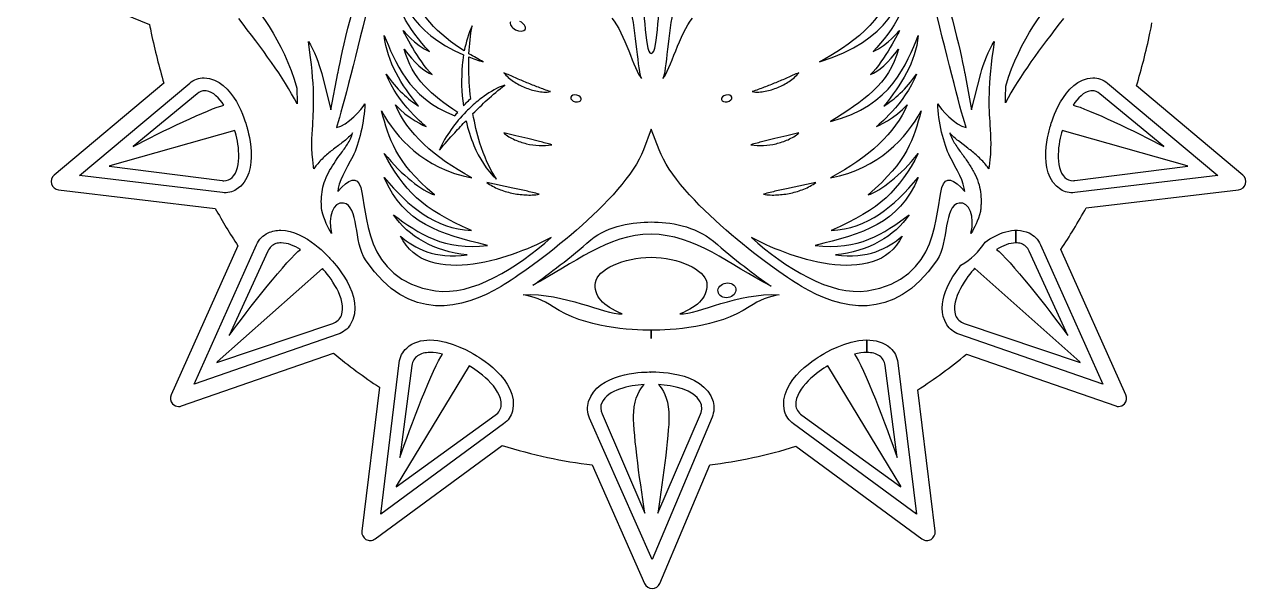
# Model space of a CAD drawing. Extents: x 5 to 105, y 2 to 136.
# Drawn here: x 5.2 to 102.3, y 2.2 to 47 of the extents above; entities that cross this region are included whole.
import ezdxf

# ---------------------------------------------------------------- set-up
doc = ezdxf.new("R2010")
doc.units = 0
doc.layers.get('0').update_dxf_attribs({"linetype": 'CONTINUOUS'})

msp = doc.modelspace()

# ---------------------------------------------------------------- linework, layer by layer
at = {"color": 7}
for points in [[(5.19327, 51.085435), (15.13402, 46.993825)], [(28.81457, 43.105715), (29.55096, 40.233264), (30.09878, 43.147445)], [(79.91243, 43.147745), (80.46024, 40.233264), (81.19664, 43.105865)], [(16.26897, 42.351115), (7.54542, 35.03889)], [(20.92121, 33.65962), (9.55776, 35.00858), (18.32439, 42.356955)], [(91.24737, 42.357005), (100.01369, 35.00873), (88.65055, 33.65972)], [(102.02615, 35.03918), (93.56835, 42.128725)], [(18.917813, 41.506745), (13.830333, 37.31479)], [(19.533373, 41.745015), (19.533373, 41.744685)], [(95.741133, 37.31479), (90.653663, 41.506745)], [(40.740073, 40.514764), (40.739763, 40.516764)], [(21.920553, 38.57836), (11.970953, 35.78277)], [(45.185963, 37.94021), (44.240943, 38.16335), (43.277373, 38.38812)], [(46.132483, 37.71144), (45.185963, 37.94021)], [(55.62106, 37.05811), (55.0055, 38.68958), (54.38994, 37.05811)], [(66.736923, 38.38812), (65.773363, 38.16335), (64.828333, 37.94021), (63.881813, 37.71155)], [(97.638353, 35.75151), (97.600553, 35.78271), (87.651123, 38.5786)], [(80.15944, 37.18972), (79.41093, 37.75338)], [(95.741133, 37.31461), (95.741133, 37.31479)], [(11.970953, 35.78277), (11.933153, 35.75157), (20.905853, 34.60973)], [(88.665823, 34.60997), (97.638353, 35.75151)], [(44.014073, 34.01864), (41.928713, 34.4673)], [(68.085293, 34.46732), (66.000083, 34.01865)], [(7.89044, 33.88121), (20.35908, 32.40109)], [(89.56618, 32.44325), (101.68113, 33.8815)], [(81.16613, 32.14546), (81.16713, 32.14516)], [(22.15446, 29.4377), (16.84729, 17.60482)], [(30.12692, 22.42358), (18.6712, 18.4561), (23.63081, 29.51383)], [(50.20227, 29.91298), (50.20255, 29.91298)], [(59.94246, 29.79259), (59.94846, 29.79259)], [(85.94081, 29.51383), (90.90027, 18.45622), (79.4444, 22.42355)], [(92.72426, 17.6051), (87.54902, 29.14382)], [(24.536353, 29.00298), (21.460803, 22.29779)], [(32.35353, 28.23063), (32.29823, 28.31183)], [(77.71262, 28.31183), (77.65732, 28.23063)], [(88.110663, 22.29777), (85.035123, 29.00311)], [(28.867013, 27.63047), (20.505163, 20.21406)], [(89.089643, 20.16351), (89.066443, 20.21401), (80.704213, 27.63016)], [(20.505163, 20.21406), (20.481963, 20.16356), (29.692603, 23.26692)], [(55.00707, 22.06372), (54.98737, 22.72175)], [(55.00651, 22.72175), (55.00707, 22.06372)], [(79.879523, 23.2665), (89.089643, 20.16351)], [(72.1338, 21.95842), (72.1338, 20.9639)], [(72.1338, 20.9639), (72.1338, 21.95842)], [(17.6631, 16.71374), (29.76399, 20.90465)], [(80.04265, 20.82374), (91.90875, 16.71403)], [(43.27301, 15.29947), (33.50245, 8.12245), (34.97108, 20.15199)], [(40.530453, 19.90084), (34.734643, 10.34374)], [(35.987133, 19.9317), (35.031503, 12.61694)], [(74.60052, 20.15212), (76.06913, 8.12242), (66.29859, 15.29931)], [(66.962903, 15.97664), (74.844313, 10.28886), (74.837313, 10.34406), (69.041403, 19.90121)], [(69.034403, 19.89721), (69.034353, 19.89701)], [(74.53995, 12.61707), (73.58431, 19.93184)], [(33.40739, 18.20283), (32.01161, 6.76984)], [(77.56038, 6.76999), (76.18869, 18.00587)], [(34.734643, 10.34374), (34.727643, 10.28854), (42.609063, 15.97632)], [(59.83212, 15.83502), (55.06364, 4.53917), (50.10698, 15.74916)], [(51.093193, 16.07998), (54.491473, 8.21591)], [(55.516753, 8.21157), (58.914583, 16.07474)], [(33.05429, 6.1598), (43.16673, 13.58792)], [(66.50531, 13.51449), (76.5177, 6.15995)], [(50.3122, 12.03063), (54.47575, 2.61406)], [(55.68414, 2.62423), (59.6585, 12.03901)], [(55.07754, 2.22208), (55.08354, 2.22208)]]:
    msp.add_lwpolyline(points, dxfattribs=at)
for points in [[(44.977033, 46.616205), (44.977033, 46.616205)], [(44.049813, 42.485145), (44.049813, 42.485145)], [(64.896383, 42.380705), (64.896383, 42.380705)], [(48.604733, 41.222745), (48.604733, 41.222745)], [(60.935183, 41.396975), (60.935183, 41.396975)], [(39.392413, 38.41363), (39.392413, 38.41363)], [(64.922853, 37.53997), (64.922853, 37.53997)], [(42.884793, 33.93519), (42.884793, 33.93519)], [(35.081093, 30.20386), (35.081093, 30.20386)], [(83.970463, 29.66381), (83.970463, 30.62513), (83.970463, 30.62513)], [(25.601313, 29.66385), (25.601313, 29.66385)], [(82.451153, 29.14067), (82.451153, 29.14067)], [(60.93055, 26.47372), (60.93055, 26.47372)], [(35.987133, 19.9317), (35.987133, 19.9317)], [(55.575833, 18.41613), (55.575833, 18.41613)], [(53.609563, 16.2409), (53.609563, 16.2409)]]:
    msp.add_lwpolyline(points, close=True, dxfattribs=at)
for points in [[(30.09878, 43.147445), (30.10778, 43.196645), (31.03602, 48.087315), (32.41968, 51.493515)], [(77.59168, 51.493665), (78.97549, 48.087465), (79.90331, 43.196795), (79.91243, 43.147745)], [(37.377083, 44.858815), (35.759373, 46.558785), (34.306313, 48.834365), (34.676463, 50.863345)], [(34.676463, 50.863345), (35.009513, 49.246985), (35.822183, 46.387685), (40.088613, 44.592615)], [(40.144343, 44.909815), (38.183713, 46.152145), (36.244463, 47.875145), (35.786683, 50.534335)], [(68.373473, 44.036275), (74.007863, 45.736235), (74.967543, 49.067525), (75.337693, 50.863345)], [(74.227263, 50.534335), (73.651483, 47.189295), (70.731473, 45.324975), (68.373473, 44.036275)], [(75.337693, 50.863345), (75.707833, 48.834365), (74.254633, 46.558785), (72.637073, 44.858815)], [(22.26853, 50.027565), (23.54213, 48.398485), (25.76821, 45.835605), (26.83258, 41.938715)], [(54.019883, 49.759655), (54.554533, 49.245495), (54.390023, 44.701035), (55.006923, 44.701035)], [(55.006923, 44.701035), (55.623823, 44.701035), (55.459323, 49.245495), (55.993973, 49.759655)], [(83.188, 42.113915), (84.27046, 45.911945), (86.4475, 48.423385), (87.7018, 50.027635)], [(32.469163, 48.340845), (31.440983, 44.228155), (30.268793, 39.53968), (29.980903, 38.82003)], [(54.225663, 42.706455), (53.965143, 43.241105), (53.804523, 46.523635), (53.375763, 48.258595)], [(56.782413, 48.258445), (56.353643, 46.523485), (56.192873, 43.240955), (55.932503, 42.706305)], [(80.032593, 38.82003), (79.744703, 39.53983), (78.572513, 44.228155), (77.544333, 48.340845)], [(15.13402, 46.993825), (15.17572, 46.767255), (15.21972, 46.539785), (15.26891, 46.310525)], [(26.85788, 40.698324), (25.76376, 42.850535), (24.06454, 45.072295), (22.21712, 47.486665)], [(40.776803, 46.887645), (40.473213, 46.265055), (40.274453, 45.594615), (40.144343, 44.909815)], [(40.518973, 44.677555), (40.552473, 45.413355), (40.628593, 46.149605), (40.776803, 46.887645)], [(43.815763, 47.220725), (43.721363, 47.039465), (43.904863, 46.757105), (44.225543, 46.590205)], [(44.225543, 46.590205), (44.546173, 46.423305), (44.882673, 46.434975), (44.977033, 46.616205)], [(44.977033, 46.616205), (45.071433, 46.797465), (44.887933, 47.079815), (44.567263, 47.246725)], [(51.881423, 47.504555), (52.876703, 46.301995), (53.649883, 43.391855), (54.225663, 42.706455)], [(55.932503, 42.706305), (56.508283, 43.391705), (57.281473, 46.301855), (58.276743, 47.504405)], [(87.75338, 47.486585), (85.9284, 45.101675), (84.24832, 42.904595), (83.153, 40.776914)], [(94.63332, 46.310805), (94.69332, 46.589725), (94.74593, 46.866255), (94.79468, 47.141125)], [(15.26891, 46.310525), (15.56263, 44.942865), (15.89838, 43.625305), (16.26897, 42.351115)], [(28.09821, 39.02069), (28.19391, 40.446674), (28.30085, 42.040155), (27.75663, 45.652005)], [(27.75663, 45.652005), (28.202, 44.951195), (28.60206, 43.931245), (28.81457, 43.105715)], [(36.520293, 40.526724), (35.149343, 42.212935), (34.014093, 43.981395), (33.790063, 46.133755)], [(33.790063, 46.133755), (34.623073, 44.114345), (35.638833, 41.222155), (39.393043, 39.74008)], [(35.293363, 46.517655), (35.293363, 46.572555), (36.184393, 45.366095), (37.377083, 44.858815)], [(37.582713, 43.021865), (36.486043, 44.146055), (35.293363, 46.462765), (35.293363, 46.517655)], [(69.237143, 39.29307), (74.145013, 40.554244), (75.296563, 43.885525), (76.223943, 46.133905)], [(74.720783, 46.517655), (74.720783, 46.462755), (73.528103, 44.146055), (72.431433, 43.021865)], [(72.637073, 44.858815), (73.829753, 45.366095), (74.720783, 46.572385), (74.720783, 46.517655)], [(76.223943, 46.133905), (75.999913, 43.981535), (74.864653, 42.213085), (73.493703, 40.526884)], [(81.19664, 43.105865), (81.40856, 43.932745), (81.80906, 44.954785), (82.25532, 45.655595)], [(82.25532, 45.655595), (81.71035, 42.041355), (81.81743, 40.447574), (81.91315, 39.02114)], [(93.56835, 42.128725), (93.96512, 43.471555), (94.32255, 44.863445), (94.63332, 46.310805)], [(39.624853, 40.027074), (37.584513, 41.359285), (35.978613, 42.686415), (35.375623, 45.051745)], [(35.375623, 45.051745), (36.143273, 43.981535), (36.965813, 43.268625), (37.582713, 43.021865)], [(41.640463, 44.036275), (41.276453, 44.235185), (40.899133, 44.447995), (40.518973, 44.677555)], [(74.638533, 45.051745), (73.925613, 42.256005), (71.814533, 40.910775), (69.237143, 39.29307)], [(72.431433, 43.021865), (73.048343, 43.268625), (73.870883, 43.981535), (74.638533, 45.051745)], [(39.986023, 43.767685), (39.890623, 42.691795), (39.921723, 41.604855), (40.071523, 40.533754)], [(40.088613, 44.592615), (40.045113, 44.318485), (40.011313, 44.042855), (39.986023, 43.767685)], [(40.496853, 43.744495), (40.497303, 43.970925), (40.501853, 44.197345), (40.508953, 44.423915)], [(40.661213, 41.126435), (40.558473, 41.994145), (40.498803, 42.867975), (40.496853, 43.744495)], [(40.508953, 44.423915), (40.864283, 44.287525), (41.239213, 44.157265), (41.640463, 44.036275)], [(18.32439, 42.356955), (18.65505, 42.634225), (19.06497, 42.779135), (19.47609, 42.769125)], [(19.47609, 42.769125), (21.84321, 42.703625), (22.8138, 39.04331), (22.82696, 38.99202)], [(37.116703, 38.89525), (37.116703, 38.89525), (34.854723, 40.677474), (33.936173, 43.062845)], [(33.936173, 43.062845), (34.758713, 41.870155), (35.684143, 41.061375), (36.520293, 40.526724)], [(44.205503, 42.767195), (43.900413, 42.898955), (43.598913, 43.039085), (43.277373, 43.172335)], [(43.277373, 43.172335), (43.496173, 42.901795), (43.765213, 42.680305), (44.049813, 42.485145)], [(45.117923, 42.380605), (44.812683, 42.505335), (44.508643, 42.632745), (44.205503, 42.767195)], [(65.808953, 42.767455), (65.505663, 42.632855), (65.201473, 42.505435), (64.896383, 42.380705)], [(66.737073, 43.172585), (66.415683, 43.039345), (66.114183, 42.899205), (65.808953, 42.767455)], [(65.964633, 42.485245), (66.249083, 42.680415), (66.518273, 42.901905), (66.737073, 43.172585)], [(76.077823, 43.062995), (75.159273, 40.677624), (72.897293, 38.89541), (72.897293, 38.89541)], [(73.493703, 40.526884), (74.330003, 41.061525), (75.255283, 41.870305), (76.077823, 43.062995)], [(86.74465, 38.99192), (86.75365, 39.02902), (87.72392, 42.703515), (90.09552, 42.769175)], [(90.09552, 42.769175), (90.5062, 42.779175), (90.91656, 42.634275), (91.24737, 42.357005)], [(26.83258, 41.938715), (26.85548, 41.475255), (26.86178, 41.067725), (26.85788, 40.698324)], [(43.368303, 42.185565), (42.772933, 41.991595), (42.223623, 41.671855), (41.714853, 41.309185)], [(41.955183, 41.010235), (42.405933, 41.418515), (42.869243, 41.810935), (43.368303, 42.185565)], [(44.049813, 42.485115), (44.335753, 42.291295), (44.643083, 42.131125), (44.961783, 42.000265)], [(44.961783, 42.000265), (45.280483, 41.869405), (45.611443, 41.767865), (45.950923, 41.703255)], [(46.038563, 42.014495), (45.729133, 42.133395), (45.423003, 42.256025), (45.117923, 42.380605)], [(46.987323, 41.678155), (46.655763, 41.774655), (46.349333, 41.896205), (46.038563, 42.014495)], [(63.975733, 42.014625), (63.664973, 41.896335), (63.358533, 41.774745), (63.026973, 41.678285)], [(64.896383, 42.380735), (64.591143, 42.256155), (64.285013, 42.133375), (63.975733, 42.014625)], [(64.063373, 41.703385), (64.402863, 41.768185), (64.733823, 41.869535), (65.052663, 42.000395)], [(65.052663, 42.000395), (65.371363, 42.131255), (65.678543, 42.291275), (65.964633, 42.485245)], [(83.153, 40.776914), (83.15, 41.172025), (83.159, 41.610215), (83.188, 42.113915)], [(19.533373, 41.744685), (19.325643, 41.744685), (19.101313, 41.657985), (18.917813, 41.506745)], [(19.647183, 41.736015), (19.610083, 41.742015), (19.571783, 41.745015), (19.533373, 41.745015)], [(21.045793, 40.598364), (20.669523, 41.173995), (20.192303, 41.650765), (19.647183, 41.736015)], [(40.294213, 40.769904), (40.413853, 40.891194), (40.536483, 41.009935), (40.661213, 41.126435)], [(41.714853, 41.309185), (41.371923, 41.066465), (41.048743, 40.798164), (40.740073, 40.514764)], [(40.833683, 39.92777), (41.200243, 40.296414), (41.572323, 40.658334), (41.955183, 41.010235)], [(45.950923, 41.703255), (46.289063, 41.644155), (46.643353, 41.602165), (46.987323, 41.678155)], [(48.604733, 41.222745), (48.573533, 41.077085), (48.735293, 40.918855), (48.966053, 40.869354)], [(49.079113, 41.397125), (48.848203, 41.446525), (48.635843, 41.368425), (48.604733, 41.222745)], [(48.966053, 40.869354), (49.196813, 40.819854), (49.409173, 40.897854), (49.440433, 41.043735)], [(49.440433, 41.043735), (49.471633, 41.189395), (49.309873, 41.347625), (49.079113, 41.397125)], [(60.935183, 41.396975), (60.704423, 41.347475), (60.542613, 41.189395), (60.573863, 41.043585)], [(60.573863, 41.043585), (60.605063, 40.897914), (60.817483, 40.819854), (61.048253, 40.869204)], [(61.409563, 41.222595), (61.378363, 41.368415), (61.165943, 41.446475), (60.935183, 41.396975)], [(61.048253, 40.869204), (61.279003, 40.918604), (61.440823, 41.076785), (61.409563, 41.222595)], [(63.026973, 41.678285), (63.370953, 41.602285), (63.725383, 41.644185), (64.063373, 41.703385)], [(89.924293, 41.735685), (89.365563, 41.648385), (88.893423, 41.162905), (88.527623, 40.597744)], [(90.038253, 41.744685), (89.999653, 41.744685), (89.961353, 41.741685), (89.924293, 41.735685)], [(90.653663, 41.506745), (90.470163, 41.657945), (90.245833, 41.744685), (90.038253, 41.744685)], [(13.830333, 37.31479), (15.955483, 38.44705), (19.920113, 40.332464), (21.045793, 40.598364)], [(29.980903, 38.82003), (30.865203, 38.98454), (32.016613, 40.280114), (32.242883, 40.691384)], [(32.242883, 40.691384), (32.201783, 39.33419), (31.790493, 37.50397), (31.276483, 36.51692)], [(37.774733, 33.47338), (34.566843, 36.22889), (34.217333, 37.91509), (33.559153, 40.135944)], [(33.559153, 40.135944), (34.751833, 38.01798), (36.869943, 35.57085), (40.756363, 34.83057)], [(40.756363, 34.83057), (37.733613, 36.45501), (35.601743, 38.38124), (34.676463, 40.622594)], [(34.676463, 40.622594), (35.567493, 39.55329), (37.116703, 38.89525), (37.116703, 38.89525)], [(40.294663, 40.087274), (39.858123, 39.6413), (39.455233, 39.16364), (39.093163, 38.65605)], [(39.393043, 39.74008), (39.468743, 39.83698), (39.546193, 39.9324), (39.624853, 40.027074)], [(40.071523, 40.533754), (40.145223, 40.613054), (40.218533, 40.692584), (40.294213, 40.769904)], [(40.713863, 40.491064), (40.571193, 40.359314), (40.430753, 40.225314), (40.294663, 40.087274)], [(40.739763, 40.516764), (40.730763, 40.507764), (40.722463, 40.499764), (40.713863, 40.491064)], [(41.393013, 37.57351), (41.148343, 38.34311), (40.970673, 39.132), (40.833683, 39.92777)], [(75.337533, 40.622744), (74.412113, 38.38139), (72.280393, 36.45516), (69.257633, 34.83072)], [(69.257633, 34.83072), (73.144203, 35.571), (75.262163, 38.01813), (76.454843, 40.136094)], [(76.454843, 40.136094), (75.796813, 37.91524), (75.447313, 36.22903), (72.239263, 33.47353)], [(72.897293, 38.89541), (72.897293, 38.89541), (74.446353, 39.55343), (75.337533, 40.622744)], [(78.737023, 36.51692), (78.222853, 37.50397), (77.811593, 39.33419), (77.770613, 40.691384)], [(77.770613, 40.691384), (77.996733, 40.280114), (79.148283, 38.98454), (80.032593, 38.82003)], [(88.527623, 40.597744), (89.655993, 40.330044), (93.617193, 38.44628), (95.741133, 37.31461)], [(22.84206, 38.94152), (22.85476, 38.90422), (24.08454, 35.20973), (22.02969, 33.89487)], [(22.82696, 38.99202), (22.83096, 38.97532), (22.83696, 38.95782), (22.84206, 38.94152)], [(28.15801, 35.73876), (27.97436, 37.17506), (28.03179, 38.03035), (28.09821, 39.02069)], [(39.392453, 38.4137), (39.688563, 38.73389), (39.986023, 39.05094), (40.285873, 39.36515)], [(40.285873, 39.36515), (40.438713, 38.69351), (40.643603, 38.03339), (40.911003, 37.39674)], [(81.91315, 39.02114), (81.97975, 38.0308), (82.03698, 37.17521), (81.85315, 35.73906)], [(87.54192, 33.89497), (85.48961, 35.20819), (86.71399, 38.89525), (86.72955, 38.94132)], [(86.72955, 38.94132), (86.73555, 38.95782), (86.74035, 38.97512), (86.74465, 38.99192)], [(21.697583, 34.84764), (22.528493, 35.65133), (22.200673, 37.73864), (21.923553, 38.56746)], [(21.923553, 38.56746), (21.922553, 38.57146), (21.921553, 38.57446), (21.920553, 38.57836)], [(31.27516, 38.38853), (31.0788, 38.13803), (30.84774, 37.94077), (30.60217, 37.75129)], [(30.86658, 37.51335), (31.03468, 37.78598), (31.20547, 38.07402), (31.27516, 38.38853)], [(39.093163, 38.65605), (38.731693, 38.15057), (38.395653, 37.61666), (38.172513, 37.03072)], [(38.172513, 37.03072), (38.571073, 37.50928), (38.981143, 37.96093), (39.392413, 38.41363)], [(43.277373, 38.38812), (43.532363, 38.16185), (43.831163, 37.99675), (44.137453, 37.85811)], [(65.876853, 37.85811), (66.183133, 37.99675), (66.481943, 38.16185), (66.736923, 38.38812)], [(79.41093, 37.75338), (79.16477, 37.94241), (78.93356, 38.13907), (78.73585, 38.38868)], [(78.73585, 38.38868), (78.80705, 38.07492), (78.97798, 37.78763), (79.14667, 37.51544)], [(87.648123, 38.5677), (87.365913, 37.70314), (87.047063, 35.64769), (87.874093, 34.84788)], [(87.651123, 38.5786), (87.650123, 38.5746), (87.649123, 38.5716), (87.648123, 38.5677)], [(29.8592, 37.18209), (29.60989, 36.98812), (29.35551, 36.79131), (29.11278, 36.57236)], [(30.60217, 37.75129), (30.35392, 37.56614), (30.11074, 37.37426), (29.8592, 37.18209)], [(30.32625, 36.72805), (30.50556, 36.98423), (30.69834, 37.23638), (30.86658, 37.51335)], [(40.911003, 37.39674), (41.329453, 36.39967), (41.902983, 35.44164), (42.696513, 34.71407)], [(42.696513, 34.71407), (42.117143, 35.61572), (41.709913, 36.58078), (41.393013, 37.57351)], [(54.38994, 37.05811), (52.89621, 33.09976), (45.46286, 27.63974), (43.06912, 26.20344)], [(44.137453, 37.85811), (44.445533, 37.72217), (44.765723, 37.61703), (45.091443, 37.54001)], [(45.091443, 37.54001), (45.417323, 37.46331), (45.749023, 37.41304), (46.083433, 37.3918)], [(46.083433, 37.3918), (46.417083, 37.3743), (46.757763, 37.3749), (47.090213, 37.4557)], [(47.090213, 37.4557), (46.764043, 37.5472), (46.449533, 37.63083), (46.132483, 37.71144)], [(66.94174, 26.20344), (64.54815, 27.63974), (57.11479, 33.09976), (55.62106, 37.05811)], [(63.881813, 37.71155), (63.564763, 37.63095), (63.250413, 37.54734), (62.924083, 37.45581)], [(62.924083, 37.45581), (63.256543, 37.37501), (63.597223, 37.37451), (63.930873, 37.39191)], [(63.930873, 37.39191), (64.265273, 37.41301), (64.596983, 37.46321), (64.922853, 37.53997)], [(64.922853, 37.54001), (65.248583, 37.61701), (65.568773, 37.72201), (65.876853, 37.85811)], [(79.14667, 37.51544), (79.31447, 37.23832), (79.51113, 36.98992), (79.69254, 36.73568)], [(80.90122, 36.5752), (80.65925, 36.7949), (80.4077, 36.9947), (80.15944, 37.18972)], [(29.11278, 36.57236), (28.87305, 36.35117), (28.63646, 36.11593), (28.41826, 35.85406)], [(29.34534, 35.22475), (29.6078, 35.73083), (29.9588, 36.2242), (30.32625, 36.72805)], [(31.276483, 36.51692), (30.762323, 35.52988), (30.104433, 34.41945), (30.104433, 33.74078)], [(40.715393, 30.63562), (36.787843, 32.34246), (35.316693, 33.86416), (33.790213, 36.76354)], [(33.790213, 36.76354), (35.204383, 35.01557), (36.787693, 33.78176), (37.774733, 33.47338)], [(76.223793, 36.76369), (74.697303, 33.86416), (73.226303, 32.34246), (69.298613, 30.63577)], [(72.239263, 33.47353), (73.226303, 33.78206), (74.809773, 35.01587), (76.223793, 36.76369)], [(79.909213, 33.74078), (79.909213, 34.41945), (79.251183, 35.52988), (78.737023, 36.51692)], [(79.69254, 36.73568), (79.87679, 36.48368), (80.05147, 36.23004), (80.21687, 35.97954)], [(80.21687, 35.97954), (80.38542, 35.73173), (80.53646, 35.47914), (80.66777, 35.22639)], [(81.595, 35.85586), (81.3771, 36.11802), (81.14066, 36.35372), (80.90122, 36.5752)], [(7.54542, 35.03889), (7.34413, 34.8702), (7.26247, 34.59816), (7.33739, 34.34661)], [(28.18361, 35.54658), (28.17461, 35.61108), (28.16641, 35.6731), (28.15801, 35.73876)], [(28.41826, 35.85406), (28.33746, 35.75526), (28.25958, 35.65202), (28.18361, 35.54658)], [(28.8394, 33.70485), (28.9139, 34.20794), (29.0739, 34.72255), (29.34534, 35.22475)], [(30.104433, 33.74078), (30.968103, 34.76895), (31.625383, 35.01108), (31.914023, 34.04931)], [(78.099623, 34.04931), (78.388263, 35.01123), (79.045543, 34.7691), (79.909213, 33.74078)], [(80.66777, 35.22639), (80.93801, 34.72315), (81.09714, 34.20764), (81.16773, 33.70424)], [(81.82785, 35.54943), (81.75245, 35.65456), (81.67516, 35.7573), (81.595, 35.85586)], [(81.85315, 35.73906), (81.84515, 35.67416), (81.83625, 35.61299), (81.82785, 35.54943)], [(102.23402, 34.34691), (102.30912, 34.59846), (102.22702, 34.87049), (102.02615, 35.03918)], [(7.33739, 34.34661), (7.41249, 34.09507), (7.62977, 33.91202), (7.89044, 33.88121)], [(20.905853, 34.60973), (20.951653, 34.60373), (20.998153, 34.60073), (21.044043, 34.60073)], [(21.044043, 34.60073), (21.297233, 34.60073), (21.535463, 34.69073), (21.697583, 34.84764)], [(31.914023, 34.04931), (32.469313, 32.19859), (32.029923, 26.73903), (37.856933, 25.86505)], [(41.990323, 29.46358), (38.227283, 30.38901), (35.353183, 31.15876), (33.790213, 34.85121)], [(33.790213, 34.85121), (35.759523, 32.52761), (37.754253, 30.82077), (40.715393, 30.63562)], [(41.928713, 34.4673), (42.217643, 34.23848), (42.547253, 34.07143), (42.884793, 33.93519)], [(45.049873, 33.78923), (44.703653, 33.86803), (44.359243, 33.94596), (44.014073, 34.01864)], [(66.000083, 34.01865), (65.654913, 33.94595), (65.310493, 33.86805), (64.964283, 33.78924)], [(67.129203, 33.93521), (67.466743, 34.07145), (67.796503, 34.23865), (68.085293, 34.46732)], [(76.223793, 34.85136), (74.660813, 31.1589), (71.786863, 30.38916), (68.023673, 29.46373)], [(69.298613, 30.63577), (72.259753, 30.82092), (74.254483, 32.52761), (76.223793, 34.85136)], [(72.156853, 25.86505), (77.983723, 26.73903), (77.544483, 32.19859), (78.099623, 34.04931)], [(87.874093, 34.84788), (88.036353, 34.691), (88.274593, 34.60097), (88.527633, 34.60097)], [(88.527633, 34.60097), (88.573533, 34.60097), (88.620033, 34.60397), (88.665823, 34.60997)], [(101.68113, 33.8815), (101.9418, 33.9123), (102.1591, 34.09536), (102.23402, 34.34691)], [(22.02969, 33.89487), (21.71787, 33.69552), (21.32455, 33.61251), (20.92121, 33.65962)], [(28.7839, 32.93973), (28.7859, 33.19876), (28.8033, 33.45165), (28.8394, 33.70485)], [(42.884793, 33.9352), (43.223233, 33.79925), (43.572443, 33.69307), (43.927333, 33.6168)], [(43.927333, 33.6168), (44.282063, 33.5398), (44.642643, 33.49237), (45.005303, 33.47144)], [(45.005303, 33.47144), (45.366923, 33.45204), (45.735423, 33.45484), (46.096293, 33.53514)], [(46.096293, 33.53514), (45.741103, 33.62604), (45.396983, 33.71116), (45.049873, 33.78923)], [(64.964283, 33.78924), (64.617323, 33.71114), (64.273193, 33.62607), (63.917863, 33.53515)], [(63.917863, 33.53515), (64.278583, 33.45485), (64.647073, 33.45195), (65.008693, 33.47145)], [(65.008693, 33.47145), (65.371213, 33.49235), (65.731783, 33.53975), (66.086673, 33.61681)], [(66.086673, 33.61681), (66.441563, 33.69311), (66.790763, 33.79926), (67.129203, 33.93521)], [(81.16773, 33.70424), (81.20193, 33.45105), (81.21693, 33.19846), (81.21583, 32.94033)], [(88.65055, 33.65972), (88.24751, 33.61232), (87.85388, 33.69532), (87.54192, 33.89497)], [(20.35908, 32.40109), (20.92902, 31.37008), (21.52799, 30.38183), (22.15446, 29.4377)], [(28.8171, 32.2328), (28.8028, 32.47552), (28.7884, 32.71002), (28.7839, 32.93973)], [(29.5997, 30.4129), (29.29387, 30.88548), (29.03813, 31.47053), (28.8171, 32.2328)], [(30.54862, 32.81845), (29.70798, 32.95214), (29.28804, 31.75229), (29.5997, 30.4129)], [(32.29823, 28.31183), (31.36203, 29.68771), (31.77659, 32.62313), (30.54862, 32.81845)], [(79.46223, 32.81845), (78.23426, 32.62328), (78.64897, 29.68771), (77.71262, 28.31183)], [(80.41099, 30.41275), (80.72281, 31.75214), (80.30287, 32.95214), (79.46223, 32.81845)], [(81.16713, 32.14516), (80.95222, 31.42596), (80.70486, 30.86664), (80.41099, 30.41275)], [(81.19923, 32.54836), (81.19623, 32.416), (81.16923, 32.2832), (81.16613, 32.14546)], [(81.21583, 32.94033), (81.20683, 32.81097), (81.20883, 32.68116), (81.19923, 32.54836)], [(87.54902, 29.14382), (88.25595, 30.1895), (88.92953, 31.28886), (89.56618, 32.44325)], [(40.365883, 28.70265), (37.754403, 28.99055), (35.677413, 30.18322), (34.525863, 31.89007)], [(34.525863, 31.89007), (36.499953, 30.4095), (38.576793, 29.01118), (41.990323, 29.46358)], [(50.20255, 29.91298), (51.63003, 31.04106), (53.60711, 31.32311), (54.9969, 31.32446)], [(54.9969, 31.32446), (56.4359, 31.32346), (58.5063, 31.02356), (59.94246, 29.79259)], [(68.023673, 29.46373), (71.437213, 29.01133), (73.514193, 30.40965), (75.488283, 31.89022)], [(75.488283, 31.89022), (74.336733, 30.18353), (72.259753, 28.99069), (69.648263, 28.7028)], [(23.63081, 29.51383), (23.81999, 29.93587), (24.14632, 30.26847), (24.54936, 30.45033)], [(24.54936, 30.45033), (24.88316, 30.60108), (25.22384, 30.66538), (25.56228, 30.66538)], [(25.56228, 30.66538), (27.55597, 30.66538), (29.47547, 28.42972), (29.4979, 28.4034)], [(47.048733, 30.10112), (44.458033, 28.66153), (37.137443, 25.8649), (35.081093, 30.20386)], [(35.081153, 30.20386), (36.212213, 29.19618), (37.774893, 28.39428), (40.365883, 28.70265)], [(54.98631, 30.344), (51.5309, 30.344), (48.84209, 27.99527), (45.60144, 26.30219)], [(64.52821, 26.22083), (61.21696, 27.919), (58.4975, 30.344), (54.98631, 30.344)], [(74.933003, 30.20401), (72.876653, 25.86505), (65.556063, 28.66168), (62.965063, 30.10112)], [(69.648263, 28.7028), (72.239263, 28.39428), (73.802083, 29.19633), (74.933003, 30.20401)], [(81.54501, 29.72754), (82.50723, 30.41144), (83.8064, 30.99903), (85.02211, 30.45047)], [(85.02211, 30.45047), (85.4253, 30.26847), (85.75163, 29.93587), (85.94081, 29.51383)], [(21.460803, 22.29779), (22.883643, 24.3), (26.211493, 28.4773), (27.120473, 29.14086)], [(25.174943, 29.60163), (24.909783, 29.52053), (24.671103, 29.29685), (24.536353, 29.00298)], [(25.601313, 29.66383), (25.451463, 29.66383), (25.312083, 29.64343), (25.174943, 29.60163)], [(27.120473, 29.14086), (26.631733, 29.44072), (26.099473, 29.66385), (25.601313, 29.66385)], [(37.856933, 25.86505), (40.735823, 25.43314), (44.354993, 27.65399), (47.048733, 30.10112)], [(45.60144, 26.30219), (46.89163, 27.20788), (48.57126, 28.47578), (50.20227, 29.91298)], [(59.94846, 29.79259), (61.58591, 28.36168), (63.25925, 27.10663), (64.52821, 26.22083)], [(62.965063, 30.10112), (65.658803, 27.65399), (69.277973, 25.43314), (72.156853, 25.86505)], [(79.61698, 27.88176), (80.42187, 28.38157), (81.04656, 28.94538), (81.54501, 29.72754)], [(83.970463, 29.66381), (83.472143, 29.66381), (82.940193, 29.44068), (82.451153, 29.14067)], [(82.451153, 29.14069), (83.360283, 28.47683), (86.687823, 24.29983), (88.110663, 22.29777)], [(84.396533, 29.60161), (84.259543, 29.64351), (84.120013, 29.66381), (83.970463, 29.66381)], [(85.035123, 29.00311), (84.900373, 29.29683), (84.661693, 29.52071), (84.396533, 29.60161)], [(29.4979, 28.4034), (29.5091, 28.3901), (29.5214, 28.3768), (29.5335, 28.3644)], [(29.5335, 28.3644), (29.5627, 28.3348), (32.44334, 25.38203), (31.08675, 23.16999)], [(43.06912, 26.20344), (40.04741, 24.39042), (35.73537, 23.27071), (32.35353, 28.23063)], [(50.56555, 26.51605), (50.70269, 27.53046), (52.81377, 28.51751), (54.98677, 28.51751)], [(54.98677, 28.51751), (57.15976, 28.51751), (59.271, 27.53046), (59.40799, 26.51605)], [(77.65732, 28.23063), (74.27519, 23.27027), (69.96314, 24.39071), (66.94174, 26.20344)], [(28.869013, 27.62847), (28.868573, 27.62891), (28.868123, 27.62935), (28.867013, 27.63047)], [(30.386673, 23.9082), (30.851333, 25.17925), (29.410393, 27.06735), (28.869013, 27.62847)], [(78.48472, 23.16996), (77.4558, 24.84764), (78.86383, 26.95035), (79.61698, 27.88176)], [(80.699213, 27.62416), (80.161573, 27.06693), (78.720633, 25.17883), (79.185443, 23.90778)], [(80.704213, 27.63016), (80.702213, 27.62816), (80.701213, 27.62616), (80.699213, 27.62416)], [(52.70415, 24.02286), (51.14132, 24.6278), (50.42841, 25.50163), (50.56555, 26.51605)], [(59.40799, 26.51605), (59.54513, 25.50163), (58.83221, 24.6278), (57.26939, 24.02286)], [(60.30841, 25.79221), (60.26071, 26.10986), (60.53932, 26.4151), (60.93055, 26.47372)], [(60.93055, 26.47372), (61.32178, 26.53232), (61.67756, 26.32238), (61.72512, 26.00458)], [(44.82512, 25.54665), (48.15192, 25.70682), (51.17931, 23.99998), (52.70415, 24.02286)], [(47.20465, 24.58518), (46.40425, 25.12521), (45.60579, 25.41714), (44.82512, 25.54665)], [(57.26939, 24.02286), (58.79691, 23.99996), (61.83253, 25.7131), (65.16651, 25.5459)], [(61.10298, 25.32307), (60.71175, 25.26447), (60.35597, 25.47441), (60.30841, 25.79221)], [(61.72512, 26.00458), (61.77282, 25.68678), (61.49421, 25.38169), (61.10298, 25.32307)], [(65.16651, 25.5459), (64.38644, 25.41609), (63.58873, 25.12461), (62.78922, 24.58518)], [(54.98737, 22.72175), (53.47554, 22.72275), (49.69082, 22.90779), (47.20465, 24.58518)], [(62.78922, 24.58518), (60.30291, 22.90779), (56.51819, 22.72325), (55.00651, 22.72175)], [(29.692603, 23.26692), (30.020863, 23.37744), (30.280193, 23.61717), (30.386673, 23.9082)], [(79.185443, 23.90778), (79.291773, 23.61675), (79.551253, 23.37702), (79.879523, 23.2665)], [(31.08675, 23.16999), (30.87902, 22.83096), (30.53819, 22.5661), (30.12692, 22.42358)], [(79.4444, 22.42355), (79.03328, 22.56607), (78.69245, 22.83107), (78.48472, 23.16996)], [(35.57168, 21.3182), (36.10154, 21.7866), (36.75045, 21.95574), (37.41103, 21.95574)], [(37.41103, 21.95574), (39.1074, 21.95574), (40.87974, 20.84158), (40.90427, 20.82587)], [(68.66793, 20.82631), (68.69243, 20.84181), (70.44416, 21.94885), (72.1338, 21.95842)], [(72.1338, 21.95842), (72.80245, 21.96242), (73.46138, 21.79436), (73.99962, 21.31849)], [(29.76399, 20.90465), (30.94486, 19.917), (32.16251, 19.01744), (33.40739, 18.20283)], [(34.97108, 20.15199), (35.02698, 20.61097), (35.24042, 21.02523), (35.57168, 21.3182)], [(35.031503, 12.61694), (35.798853, 14.95011), (37.742583, 19.92407), (38.414823, 20.82722)], [(36.420243, 20.69232), (36.190833, 20.53649), (36.029013, 20.25219), (35.987133, 19.9317)], [(37.437803, 20.96376), (37.021893, 20.96376), (36.688983, 20.87496), (36.420243, 20.69232)], [(38.414823, 20.82722), (38.089543, 20.90972), (37.756493, 20.96376), (37.437803, 20.96376)], [(40.90427, 20.82587), (40.91937, 20.81587), (40.93477, 20.80717), (40.95047, 20.79897)], [(40.95047, 20.79897), (40.98707, 20.77957), (44.6139, 18.82114), (43.96933, 16.29639)], [(65.60227, 16.29623), (64.96323, 18.79884), (68.55144, 20.76142), (68.62083, 20.79881)], [(68.62083, 20.79881), (68.63693, 20.80781), (68.65273, 20.81651), (68.66793, 20.82631)], [(72.1338, 20.9639), (71.8151, 20.9639), (71.48176, 20.9099), (71.15663, 20.82735)], [(71.15663, 20.82735), (71.82887, 19.92451), (73.77275, 14.95024), (74.53995, 12.61707)], [(73.15121, 20.69246), (72.88246, 20.87506), (72.54956, 20.9639), (72.1338, 20.9639)], [(73.58431, 19.93184), (73.54241, 20.25233), (73.38047, 20.53663), (73.15121, 20.69246)], [(73.99962, 21.31849), (74.33103, 21.02536), (74.54444, 20.6111), (74.60052, 20.15212)], [(76.18869, 18.00587), (77.50624, 18.85054), (78.79509, 19.78719), (80.04265, 20.82374)], [(40.537453, 19.89684), (40.535453, 19.89784), (40.533453, 19.89984), (40.530453, 19.90084)], [(43.082393, 16.79422), (43.152693, 18.18775), (41.092893, 19.59608), (40.537453, 19.89684)], [(54.96555, 19.41336), (55.00665, 19.41636), (59.17186, 19.59342), (59.92082, 17.06449)], [(69.034353, 19.89701), (68.355983, 19.52357), (66.421373, 18.14589), (66.489423, 16.79439)], [(69.041403, 19.90121), (69.038403, 19.90021), (69.036403, 19.89821), (69.034403, 19.89721)], [(50.02448, 17.07645), (50.74069, 19.32018), (54.25726, 19.4138), (54.83245, 19.4138)], [(54.83245, 19.4138), (54.88015, 19.4138), (54.90765, 19.41336), (54.91175, 19.41292)], [(54.91175, 19.41292), (54.92975, 19.41247), (54.94765, 19.41262), (54.96555, 19.41336)], [(16.84729, 17.60482), (16.73991, 17.36523), (16.78509, 17.08482), (16.96245, 16.89115)], [(54.432793, 18.41613), (53.256563, 18.35153), (51.551663, 17.99888), (51.075493, 16.97759)], [(53.609503, 16.2409), (53.691803, 17.37525), (54.091813, 18.0439), (54.432793, 18.41613)], [(55.575823, 18.41613), (55.916803, 18.04405), (56.317003, 17.37525), (56.399263, 16.24075)], [(58.901583, 17.04354), (58.386373, 18.01549), (56.720813, 18.35318), (55.575833, 18.41613)], [(92.60925, 16.89143), (92.78662, 17.08495), (92.83178, 17.36552), (92.72426, 17.6051)], [(16.96245, 16.89115), (17.08927, 16.75251), (17.26649, 16.67744), (17.44789, 16.67744)], [(17.44789, 16.67744), (17.51999, 16.67744), (17.59266, 16.68924), (17.6631, 16.71374)], [(42.609063, 15.97632), (42.889923, 16.17896), (43.066833, 16.48465), (43.082393, 16.79422)], [(50.10698, 15.74916), (49.91735, 16.17793), (49.88804, 16.64932), (50.02448, 17.07645)], [(51.075493, 16.97759), (50.955103, 16.71946), (50.961833, 16.38402), (51.093193, 16.07998)], [(58.914583, 16.07474), (59.055313, 16.40047), (59.050523, 16.76269), (58.901583, 17.04354)], [(59.92082, 17.06449), (60.03523, 16.67789), (60.00372, 16.24135), (59.83212, 15.83502)], [(66.489423, 16.79439), (66.504923, 16.48496), (66.682043, 16.17928), (66.962903, 15.97664)], [(91.90875, 16.71403), (91.97905, 16.68963), (92.05187, 16.67773), (92.1238, 16.67773)], [(92.1238, 16.67773), (92.30536, 16.67773), (92.48243, 16.75293), (92.60925, 16.89143)], [(43.96933, 16.29639), (43.87093, 15.91129), (43.62371, 15.55715), (43.27301, 15.29947)], [(54.491473, 8.21591), (54.068843, 10.98203), (53.516243, 14.9516), (53.609563, 16.2409)], [(56.399263, 16.24075), (56.492763, 14.95085), (55.939533, 10.97799), (55.516753, 8.21157)], [(66.29859, 15.29931), (65.94789, 15.55699), (65.70067, 15.91098), (65.60227, 16.29623)], [(43.16673, 13.58792), (45.566, 12.83074), (47.96826, 12.31986), (50.3122, 12.03063)], [(59.6585, 12.03901), (61.90568, 12.32031), (64.20594, 12.80397), (66.50531, 13.51449)], [(32.01161, 6.76984), (31.97971, 6.50932), (32.10601, 6.25478), (32.33255, 6.12228)], [(32.33255, 6.12228), (32.4356, 6.06198), (32.5503, 6.03208), (32.66471, 6.03208)], [(32.66471, 6.03208), (32.802, 6.03208), (32.93899, 6.07498), (33.05429, 6.1598)], [(76.5177, 6.15995), (76.63315, 6.07515), (76.77, 6.03223), (76.90728, 6.03223)], [(76.90728, 6.03223), (77.02184, 6.03223), (77.13655, 6.06213), (77.23944, 6.12243)], [(77.23944, 6.12243), (77.46616, 6.25493), (77.59223, 6.50947), (77.56038, 6.76999)], [(54.47575, 2.61406), (54.58118, 2.37567), (54.81717, 2.22208), (55.07754, 2.22208)], [(55.08354, 2.22208), (55.346, 2.22408), (55.582, 2.3824), (55.68414, 2.62423)]]:
    msp.add_open_spline(points, degree=3, dxfattribs=at)

doc.saveas('drawing.dxf')
